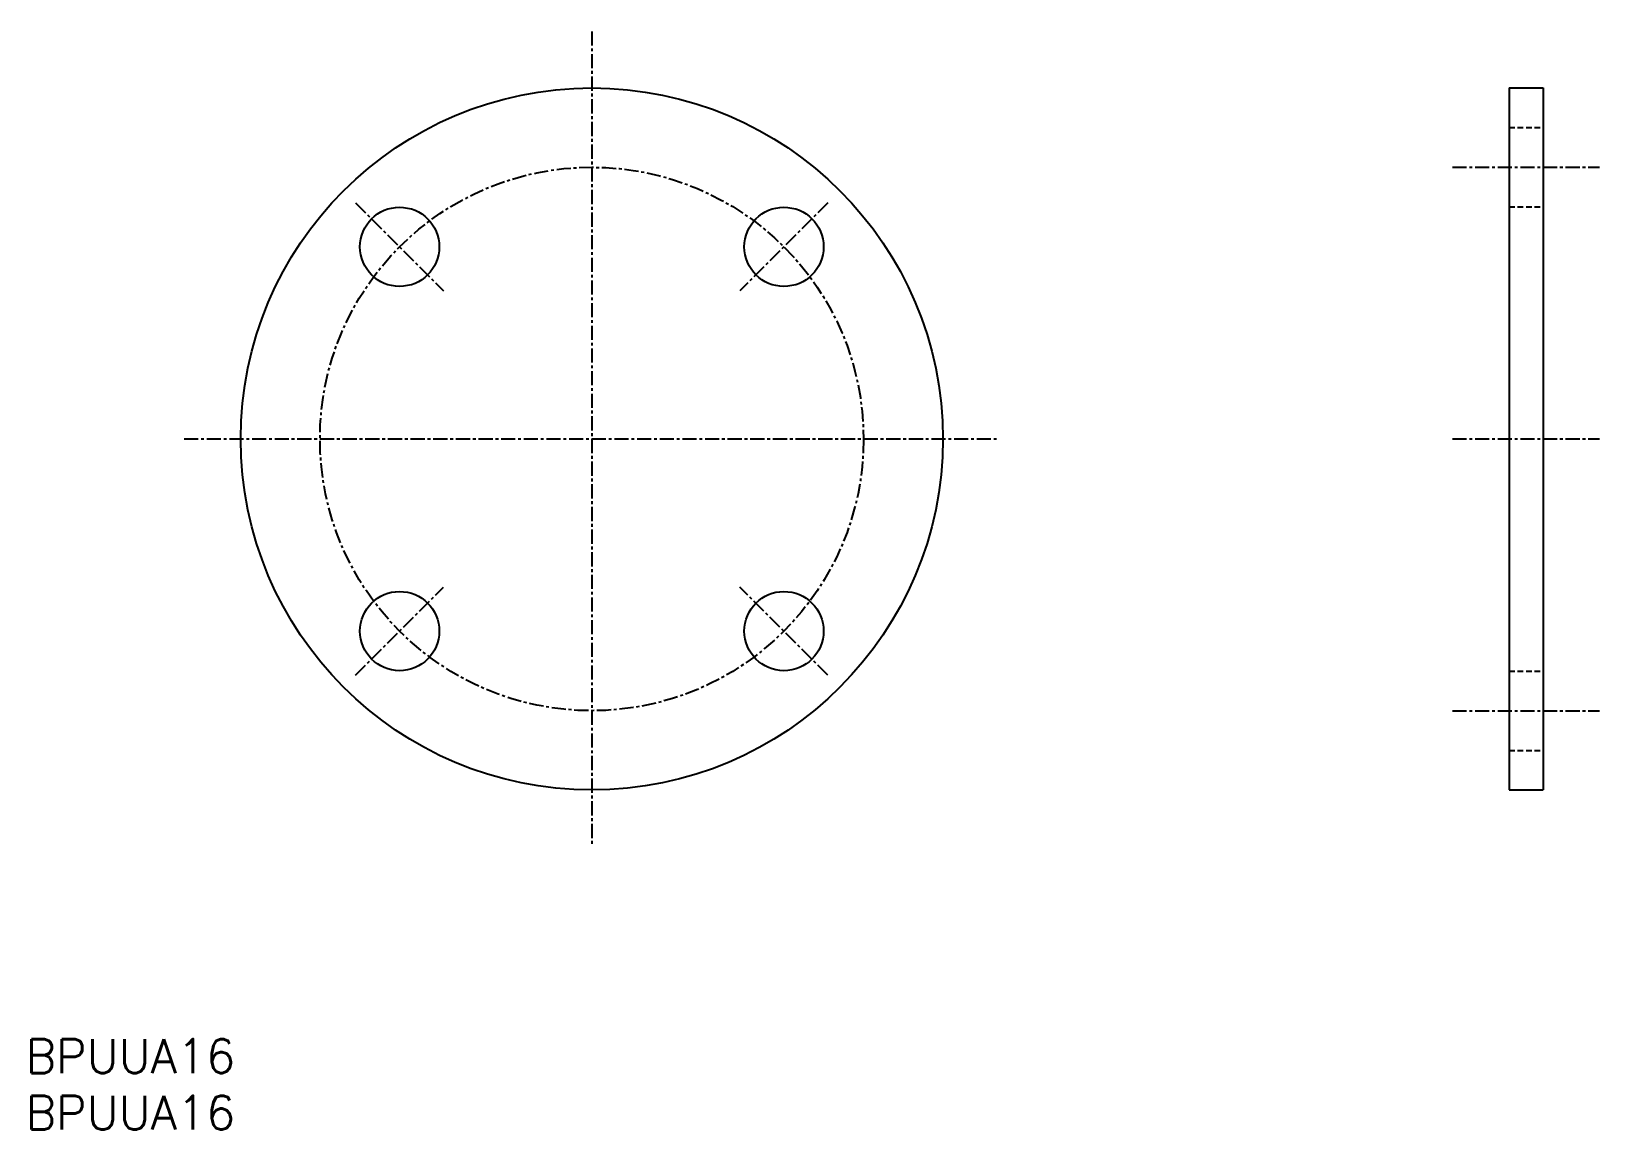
# Model space of a CAD drawing. Extents: x 1 to 139, y 0 to 97.
import ezdxf

# ---------------------------------------------------------------- set-up
doc = ezdxf.new("R2010")
doc.units = 0
doc.linetypes.add('CENTER', pattern=[2, 1.25, -0.25, 0.25, -0.25])
doc.linetypes.add('DASHED', pattern=[0.75, 0.5, -0.25])
doc.layers.get('0').update_dxf_attribs({"linetype": 'CONTINUOUS'})
doc.layers.add('CENTER', color=1, linetype='CENTER')
doc.styles.get("Standard").update_dxf_attribs({"font": 'txt.shx'})

# ---------------------------------------------------------------- blocks, each defined once
blk = doc.blocks.new('*U4')
at = {"color": 7, "linetype": 'CONTINUOUS'}
blk.add_text('BPUUA16', height=3, dxfattribs=at).set_placement((0, 0))
blk = doc.blocks.new('*U5')
at = {"color": 7, "linetype": 'CONTINUOUS'}
blk.add_text('BPUUA16', height=3, dxfattribs=at).set_placement((0, 5))

msp = doc.modelspace()

# ---------------------------------------------------------------- linework, layer by layer
at = {"color": 7, "linetype": 'CONTINUOUS'}
for p, q in [((131, 92), (131, 30)), ((131, 92), (134, 92)), ((134, 92), (134, 30)), ((131, 30), (134, 30))]:
    msp.add_line(p, q, dxfattribs=at)
at = {"color": 3, "linetype": 'DASHED'}
for p, q in [((131, 88.5), (134, 88.5)), ((131, 81.5), (134, 81.5)), ((131, 40.5), (134, 40.5)), ((131, 33.5), (134, 33.5))]:
    msp.add_line(p, q, dxfattribs=at)
at = {"color": 7, "linetype": 'CONTINUOUS'}
for centre, radius in [((50, 61), 31), ((33.03, 77.97), 3.5), ((66.97, 77.97), 3.5), ((33.03, 44.03), 3.5), ((66.97, 44.03), 3.5)]:
    msp.add_circle(centre, radius, dxfattribs=at)
at = {"layer": 'CENTER', "color": 1, "linetype": 'CENTER'}
for p, q in [((50, 97), (50, 25)), ((126, 85), (139, 85)), ((29.14, 81.86), (36.92, 74.08)), ((70.86, 81.86), (63.08, 74.08)), ((14, 61), (86, 61)), ((126, 61), (139, 61)), ((29.14, 40.14), (36.92, 47.92)), ((70.86, 40.14), (63.08, 47.92)), ((126, 37), (139, 37))]:
    msp.add_line(p, q, dxfattribs=at)
msp.add_circle((50, 61), 24, dxfattribs=at)

# ---------------------------------------------------------------- block references
at = {"color": 7, "linetype": 'CONTINUOUS'}
for name in ['*U5', '*U4']:
    msp.add_blockref(name, (0, 0), dxfattribs=at)

doc.saveas('drawing.dxf')
